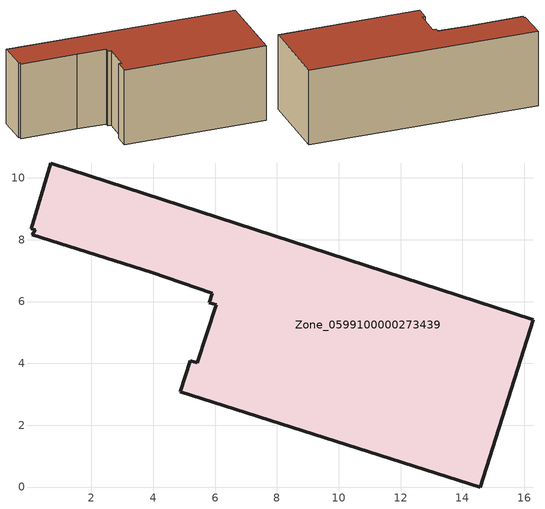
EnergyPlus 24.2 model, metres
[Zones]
Zone_0599100000273439
 floor ground (C_G): 6.04,5.89 5.81,5.96 5.9,6.26 3.94,6.95 0.09,8.15 0.18,8.32 0.05,8.36 0.69,10.48 16.29,5.41 14.58,0 4.87,3.08 5.2,4.08 5.42,4.02 z0
 wall outside (C_F): 16.29,5.41 0.69,10.48 0.05,8.36 0.18,8.32 0.09,8.15 3.94,6.95 5.9,6.26 5.81,5.96 6.04,5.89 5.42,4.02 5.2,4.08 4.87,3.08 14.58,0 16.29,5.41 z0:5.58
 roof outside (C_R): 5.81,5.96 6.04,5.89 5.42,4.02 5.2,4.08 4.87,3.08 14.58,0 16.29,5.41 0.69,10.48 0.05,8.36 0.18,8.32 0.09,8.15 3.94,6.95 5.9,6.26 z5.58
[BUILDING]
Pand.0599100000273439: North Axis=0; Terrain=City; Loads Convergence Tolerance Value=0.04; Temperature Convergence Tolerance Value=0.4; Solar Distribution=FullExterior; Maximum Number of Warmup Days=25; Minimum Number of Warmup Days=1
[Site:Location]
Rotterdam.The.Hague.AP_ZH_NLD Design_Conditions: Latitude=51.96; Longitude=4.45; Time Zone=1; Elevation=-4.5
[SITE:GROUNDTEMPERATURE:BUILDINGSURFACE]
18, 18, 18, 18, 18, 18, 18, 18, 18, 18, 18, 18
[MATERIAL] Thermal Absorptance=0.9; Solar Absorptance=0.7; Visible Absorptance=0.7
Name | Roughness | Thickness | Conductivity | Density | Specific Heat
G.TC.1946 | MediumSmooth | 0.15 | 1 | 540 | 1210
F.TC.1946 | Rough | 0.3 | 0.857143 | 1920 | 840
R.TC.1946 | MediumRough | 0.2 | 0.909091 | 1500 | 1000
[CONSTRUCTION]
C_G: G.TC.1946
C_F: F.TC.1946
C_R: R.TC.1946
[ZONE]
Zone_0599100000273439: Type=1; Multiplier=1; Ceiling Height=Autocalculate; Volume=Autocalculate; Floor Area=autocalculate; Part of Total Floor Area=Yes
[ZONEINFILTRATION:DESIGNFLOWRATE]
Infil_Zone_0599100000273439: Zone or ZoneList or Space or SpaceList=Zone_0599100000273439; Schedule=AlwaysOn; Design Flow Rate Calculation Method=Flow/Area; Flow Rate per Floor Area=0.003; Constant Term Coefficient=1; Temperature Term Coefficient=0; Velocity Term Coefficient=0; Velocity Squared Term Coefficient=0
[HVACTEMPLATE:ZONE:IDEALLOADSAIRSYSTEM]
Zone_0599100000273439: Maximum Heating Supply Air Temperature=50; Minimum Cooling Supply Air Temperature=13; Maximum Heating Supply Air Humidity Ratio=0.0156; Minimum Cooling Supply Air Humidity Ratio=0.0077; Heating Limit=NoLimit; Cooling Limit=NoLimit; Dehumidification Control Type=ConstantSensibleHeatRatio; Cooling Sensible Heat Ratio=0.7; Dehumidification Setpoint=60; Humidification Control Type=None; Humidification Setpoint=30; Outdoor Air Method=None; Outdoor Air Flow Rate per Person=0.00944; Outdoor Air Flow Rate per Zone Floor Area=0; Outdoor Air Flow Rate per Zone=0; Demand Controlled Ventilation Type=None; Outdoor Air Economizer Type=NoEconomizer; Heat Recovery Type=None; Sensible Heat Recovery Effectiveness=0.7; Latent Heat Recovery Effectiveness=0.65
[ZONECONTROL:THERMOSTAT]
ThermostatControl_Zone_0599100000273439: Zone or ZoneList=Zone_0599100000273439; Control Type Schedule=DualSetpointControlType; Control 1=Thermostat_Zone_0599100000273439; Temperature Difference Between Cutout And Setpoint=0
[THERMOSTATSETPOINT:DUALSETPOINT]
Thermostat_Zone_0599100000273439: Heating Setpoint Temperature Schedule=HeatingSetpoint_Zone_0599100000273439; Cooling Setpoint Temperature Schedule=CoolingSetpoint_Zone_0599100000273439
[SCHEDULE:COMPACT]
HeatingSetpoint_Zone_0599100000273439: Through: 12/31, For: AllDays, Until: 24:00, 21
CoolingSetpoint_Zone_0599100000273439: Through: 12/31, For: AllDays, Until: 24:00, 24
DualSetpointControlType: Through: 12/31, For: AllDays, Until: 24:00, 4
AlwaysOn: Through: 12/31, For: AllDays, Until: 24:00, 1
